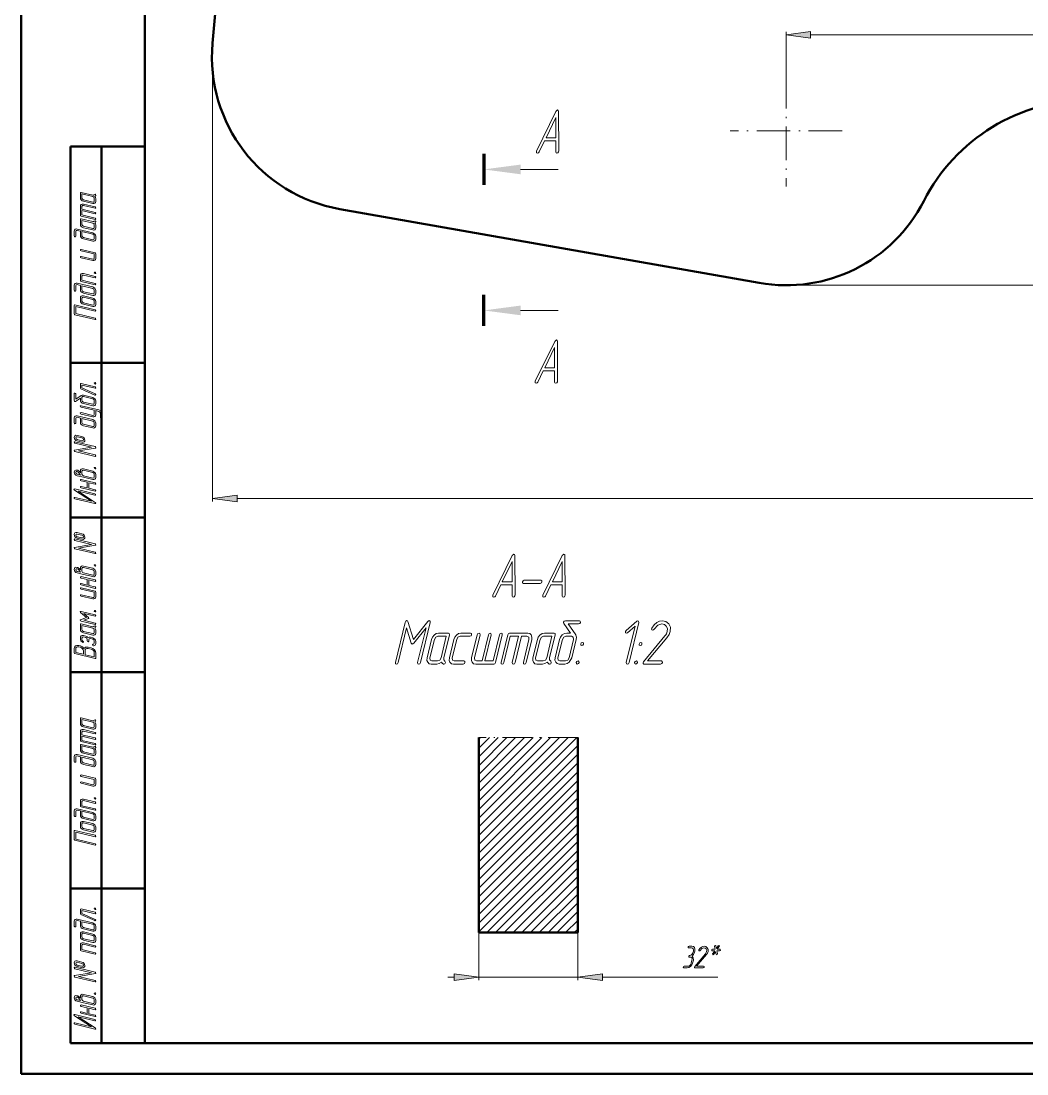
# Model space of a CAD drawing. Extents: x 0 to 420, y 0 to 297.
# Drawn here: x 0 to 162.6, y 0 to 170.3 of the extents above; entities that cross this region are included whole.
import ezdxf

# ---------------------------------------------------------------- set-up
doc = ezdxf.new("R2010")
doc.units = 0
doc.linetypes.add('DASHDOT', pattern=[18.5, 12, -3, 0.5, -3])

msp = doc.modelspace()

# ---------------------------------------------------------------- linework, layer by layer
at = {"color": 7, "lineweight": 50}
for p, q in [((0, 297), (0, 0)), ((20, 292), (20, 5)), ((30.949646, 166.693024), (38.169907, 249.221069)), ((8, 5), (8, 150)), ((8, 150), (20, 150)), ((13, 5), (13, 150)), ((119.340355, 127.934196), (51.513306, 139.893936)), ((8, 115), (20, 115)), ((8, 90), (20, 90)), ((8, 65), (20, 65)), ((74.008591, 22.8564), (74.008591, 54.390656)), ((90.008591, 22.8564), (90.008591, 54.390656)), ((8, 30), (20, 30)), ((74.008591, 22.8564), (90.008591, 22.8564)), ((8, 5), (20, 5)), ((20, 5), (415, 5)), ((0, 0), (420, 0))]:
    msp.add_line(p, q, dxfattribs=at)
at = {"color": 7, "lineweight": 13}
for p, q in [((123.681564, 161.599304), (123.681564, 168.568359)), ((127.647339, 168.068359), (227.585297, 168.068359)), ((30.949646, 166.693024), (30.949646, 92.572365)), ((80.761703, 146.296982), (86.813034, 146.296982)), ((123.681564, 127.55439), (370.407501, 127.55439)), ((80.761703, 123.492722), (86.813034, 123.492722)), ((34.915421, 93.072365), (320.3172, 93.072365)), ((74.008591, 38.54303), (89.856216, 54.390656)), ((74.008591, 39.957245), (88.442001, 54.390656)), ((74.008591, 41.37146), (87.027786, 54.390656)), ((74.008591, 42.785675), (85.613571, 54.390656)), ((74.008591, 44.19989), (84.199364, 54.390656)), ((74.008591, 45.614105), (82.785149, 54.390656)), ((74.008591, 47.028305), (81.370934, 54.390656)), ((74.008591, 48.44252), (79.956718, 54.390656)), ((74.008591, 49.856735), (78.542503, 54.390656)), ((74.008591, 51.27095), (77.128296, 54.390656)), ((74.008591, 52.685165), (75.714081, 54.390656)), ((74.008591, 54.09938), (74.299866, 54.390656)), ((74.008591, 37.128815), (90.008591, 53.128815)), ((74.008591, 35.7146), (90.008591, 51.7146)), ((74.008591, 34.300385), (90.008591, 50.300385)), ((74.008591, 32.886169), (90.008591, 48.886169)), ((74.008591, 31.47197), (90.008591, 47.47197)), ((74.008591, 30.057755), (90.008591, 46.057755)), ((74.008591, 28.643539), (90.008591, 44.643539)), ((74.008591, 27.229324), (90.008591, 43.229324)), ((74.008591, 25.815109), (90.008591, 41.815109)), ((74.008591, 24.400894), (90.008591, 40.400894)), ((74.008591, 22.986679), (90.008591, 38.986679)), ((75.292519, 22.8564), (90.008591, 37.572464)), ((76.706734, 22.8564), (90.008591, 36.158249)), ((78.120949, 22.8564), (90.008591, 34.744034)), ((79.535156, 22.8564), (90.008591, 33.329834)), ((80.949371, 22.8564), (90.008591, 31.915619)), ((82.363586, 22.8564), (90.008591, 30.501404)), ((83.777802, 22.8564), (90.008591, 29.087189)), ((85.192017, 22.8564), (90.008591, 27.672974)), ((86.606224, 22.8564), (90.008591, 26.258759)), ((88.020439, 22.8564), (90.008591, 24.844543)), ((74.008591, 22.8564), (74.008591, 15.160187)), ((89.434654, 22.8564), (90.008591, 23.430328)), ((90.008591, 22.8564), (90.008591, 15.160187)), ((69.008591, 15.660187), (70.042809, 15.660187)), ((74.008591, 15.660187), (90.008591, 15.660187)), ((93.974373, 15.660187), (112.656418, 15.660187))]:
    msp.add_line(p, q, dxfattribs=at)
at = {"color": 7, "linetype": 'DASHDOT', "lineweight": 13, "ltscale": 0.452245}
for p, q in [((123.681564, 161.599304), (123.681564, 143.509491)), ((132.726471, 152.554382), (114.636658, 152.554382))]:
    msp.add_line(p, q, dxfattribs=at)
at = {"color": 7, "lineweight": 100}
for p, q in [((74.813034, 148.796982), (74.813034, 143.796982)), ((74.813034, 120.992722), (74.813034, 125.992722))]:
    msp.add_line(p, q, dxfattribs=at)
at = {"color": 7, "linetype": 'DASHDOT', "lineweight": 13, "ltscale": 0.4}
msp.add_line((90.008591, 54.390656), (74.008591, 54.390656), dxfattribs=at)
at = {"color": 7, "lineweight": 13}
for points in [[(127.647339, 168.590469), (123.681564, 168.068359), (127.647339, 167.546265)], [(84.627426, 150.927826), (84.645844, 150.927826), (86.441895, 150.927826), (86.46032, 150.927826), (86.46032, 149.116425), (86.506371, 148.973145), (86.626106, 148.921982), (86.801109, 148.993622), (86.90242, 149.167603), (86.920845, 149.239227), (86.90242, 155.6866), (86.856369, 155.850342), (86.736633, 155.911743), (86.469528, 155.6866), (83.337952, 149.239227), (83.310318, 149.167603), (83.337952, 148.993622), (83.485321, 148.921982), (83.63269, 148.973145), (83.74321, 149.116425)], [(86.46032, 151.429291), (84.866898, 151.429291), (86.451111, 154.714386)], [(11.840643, 142.221375), (11.738303, 142.133881), (11.579678, 142.129272), (9.706871, 142.580597), (9.614765, 142.575989), (9.584064, 142.497696), (9.584064, 141.71019), (9.619883, 141.521378), (9.732455, 141.355591), (9.896198, 141.217438), (10.080408, 141.143753), (11.579678, 140.779938), (11.779239, 140.766113), (11.937865, 140.825989), (12.050438, 140.941116), (12.08114, 141.106903), (12.08114, 141.558228), (12.040204, 141.751648), (11.91228, 141.935852), (12.009502, 142.004929), (12.08114, 142.092438), (12.086257, 142.133881), (12.050438, 142.221375), (11.958333, 142.272034)], [(11.579678, 141.90361), (11.758771, 141.797699), (11.830409, 141.618088), (11.830409, 141.166779), (11.758771, 141.02861), (11.579678, 141.005585), (10.080408, 141.3694), (9.906432, 141.475327), (9.834795, 141.65033), (9.834795, 142.327301)], [(9.834795, 139.628616), (11.958333, 139.112823), (12.050438, 139.126648), (12.08114, 139.200333), (12.050438, 139.287827), (11.958333, 139.338486), (9.834795, 139.854279), (9.834795, 140.305588), (9.906432, 140.443756), (10.080409, 140.466766), (11.958333, 140.010849), (12.050438, 140.029266), (12.08114, 140.098358), (12.050438, 140.185852), (11.958333, 140.236511), (10.080409, 140.692429), (9.891081, 140.701645), (9.727339, 140.646378), (9.619883, 140.526642), (9.584064, 140.365463), (9.584064, 138.900986), (9.614765, 138.808884), (9.706871, 138.758224), (11.958333, 138.214798), (12.050438, 138.228622), (12.08114, 138.297699), (12.050438, 138.389801), (11.958333, 138.44046), (9.834795, 138.956253)], [(11.840643, 137.947693), (11.738303, 137.860199), (11.579678, 137.855591), (9.706871, 138.306915), (9.614765, 138.302307), (9.584064, 138.224014), (9.584064, 137.436508), (9.619883, 137.247696), (9.732455, 137.081909), (9.896198, 136.943756), (10.080409, 136.870071), (11.579678, 136.506256), (11.77924, 136.492432), (11.937865, 136.552307), (12.050438, 136.667435), (12.08114, 136.833221), (12.08114, 137.284546), (12.040204, 137.477966), (11.91228, 137.66217), (12.009502, 137.731247), (12.08114, 137.818756), (12.086257, 137.860199), (12.050438, 137.947693), (11.958333, 137.998352)], [(11.579678, 137.629929), (11.758772, 137.524017), (11.830409, 137.344406), (11.830409, 136.893097), (11.758772, 136.754929), (11.579678, 136.731903), (10.080409, 137.095718), (9.906432, 137.201645), (9.834795, 137.376648), (9.834795, 138.053619)], [(9.584064, 136.312836), (9.584064, 135.640457), (9.619883, 135.451645), (9.727339, 135.28125), (9.891082, 135.143097), (10.080409, 135.069412), (11.579678, 134.705597), (11.774122, 134.691772), (11.932748, 134.756256), (12.045321, 134.871384), (12.08114, 135.03717), (12.08114, 135.483887), (12.045321, 135.668091), (11.932748, 135.843094), (11.579678, 136.054932), (9.082602, 136.658218), (8.893274, 136.667435), (8.729531, 136.612167), (8.622076, 136.487823), (8.58114, 136.326645), (8.58114, 135.539139), (8.622076, 135.447037), (8.709064, 135.400986), (8.796052, 135.405594), (8.831871, 135.479279), (8.831871, 136.266769), (8.903508, 136.409546), (9.082602, 136.432571)], [(9.834795, 136.25296), (11.579678, 135.829269), (11.758772, 135.723358), (11.830409, 135.543747), (11.830409, 135.097046), (11.758772, 134.954269), (11.579678, 134.931244), (10.080409, 135.295059), (9.906432, 135.400986), (9.834795, 135.580597)], [(11.958333, 132.81282), (9.706871, 133.356247), (9.614765, 133.342438), (9.584064, 133.273346), (9.619883, 133.19046), (9.706871, 133.130585), (11.830409, 132.6194), (11.830409, 131.942429), (11.758772, 131.804276), (11.579679, 131.78125), (9.706871, 132.232559), (9.614765, 132.21875), (9.584064, 132.149673), (9.619883, 132.062164), (9.706871, 132.006912), (11.579679, 131.555588), (11.77924, 131.541779), (11.937865, 131.601639), (12.050438, 131.716766), (12.081141, 131.882568), (12.081141, 132.670059), (12.050438, 132.762177)], [(11.958333, 128.990463), (10.080409, 129.446381), (9.891082, 129.455597), (9.727339, 129.395721), (9.619883, 129.275986), (9.584064, 129.114807), (9.584064, 128.327301), (9.614766, 128.235199), (9.706871, 128.18454), (11.958333, 127.641113), (12.050439, 127.65493), (12.081141, 127.724014), (12.050439, 127.816116), (11.958333, 127.866776), (9.834795, 128.382568), (9.834795, 129.054932), (9.906433, 129.197693), (10.080409, 129.220718), (11.958333, 128.764801), (12.050439, 128.77861), (12.081141, 128.847702), (12.050439, 128.939804)], [(11.830409, 129.584534), (11.871345, 129.492432), (11.958333, 129.441772), (12.045321, 129.450989), (12.081141, 129.524673), (12.040204, 129.621384), (11.958333, 129.667435), (11.866228, 129.658218)], [(9.584064, 127.539803), (9.584064, 126.867432), (9.619883, 126.678619), (9.727339, 126.508224), (9.891082, 126.370064), (10.080409, 126.296379), (11.579679, 125.932564), (11.774123, 125.918747), (11.932749, 125.983223), (12.045321, 126.098351), (12.081141, 126.264145), (12.081141, 126.710854), (12.045321, 126.895065), (11.932749, 127.070061), (11.579679, 127.281906), (9.082603, 127.885193), (8.893274, 127.894409), (8.729532, 127.839142), (8.622076, 127.714798), (8.581141, 127.553619), (8.581141, 126.766113), (8.622076, 126.674011), (8.709064, 126.62796), (8.796053, 126.632561), (8.831871, 126.706245), (8.831871, 127.493752), (8.903509, 127.636513), (9.082603, 127.659538)], [(9.834795, 127.479935), (11.579679, 127.056252), (11.758772, 126.950325), (11.830409, 126.770721), (11.830409, 126.324013), (11.758772, 126.181252), (11.579679, 126.158218), (10.080409, 126.522034), (9.906433, 126.62796), (9.834795, 126.807564)], [(11.958333, 123.593094), (8.709064, 124.380592), (8.616959, 124.371376), (8.581141, 124.297699), (8.581141, 122.943748), (8.616959, 122.851646), (8.709064, 122.805588), (11.958334, 122.018089), (12.050439, 122.031906), (12.081141, 122.100983), (12.050439, 122.193092), (11.958333, 122.243752), (8.831871, 122.999008), (8.831871, 124.122696), (11.958333, 123.367432), (12.050439, 123.385857), (12.081141, 123.454933), (12.050439, 123.542435)], [(11.579679, 125.481247), (10.080409, 125.845062), (9.891082, 125.854279), (9.727339, 125.794403), (9.619883, 125.674667), (9.584064, 125.513489), (9.584064, 125.062172), (9.619883, 124.873352), (9.732456, 124.707565), (9.896198, 124.569405), (10.080409, 124.49572), (11.579679, 124.131905), (11.77924, 124.118088), (11.937865, 124.177956), (12.050439, 124.293091), (12.081141, 124.458878), (12.081141, 124.910194), (12.050439, 125.089798), (11.937865, 125.264801), (11.77924, 125.398354)], [(11.579679, 125.255592), (11.758772, 125.149666), (11.830409, 124.970062), (11.830409, 124.518745), (11.758772, 124.380592), (11.579679, 124.357567), (10.080409, 124.721382), (9.906433, 124.827301), (9.834795, 125.002304), (9.834795, 125.453613), (9.906433, 125.596382), (10.080409, 125.619408)], [(84.430794, 113.726898), (84.449211, 113.726898), (86.245262, 113.726898), (86.263687, 113.726898), (86.263687, 111.915497), (86.309738, 111.772224), (86.429474, 111.721054), (86.604477, 111.792694), (86.705795, 111.966667), (86.724213, 112.038307), (86.705795, 118.485672), (86.659737, 118.649414), (86.540001, 118.710823), (86.272896, 118.485672), (83.141319, 112.038307), (83.113686, 111.966667), (83.141319, 111.792694), (83.288689, 111.721054), (83.436058, 111.772224), (83.546577, 111.915497)], [(86.263687, 114.228363), (84.670265, 114.228363), (86.254478, 117.513451)], [(11.958333, 111.139145), (9.706871, 111.682571), (9.614765, 111.677963), (9.584064, 111.59967), (9.584064, 110.927307), (9.681286, 110.793755), (11.927631, 109.799019), (11.958333, 109.78981), (12.045321, 109.803619), (12.08114, 109.877304), (11.983917, 110.006256), (9.834795, 110.954941), (9.834795, 111.429276), (11.958333, 110.91349), (12.050438, 110.927307), (12.08114, 110.996384), (12.050438, 111.088486)], [(11.830409, 111.733231), (11.871345, 111.641121), (11.958333, 111.590462), (12.045321, 111.59967), (12.08114, 111.673355), (12.040204, 111.770065), (11.958333, 111.816116), (11.866227, 111.806908)], [(9.727339, 109.743752), (8.831871, 109.131256), (8.831871, 109.978622), (8.790936, 110.075333), (8.709064, 110.125992), (8.622076, 110.112175), (8.58114, 110.03849), (8.58114, 108.914803), (8.611841, 108.818092), (8.688596, 108.762833), (8.744883, 108.762833), (8.796052, 108.785858), (9.584064, 109.320068), (9.584064, 109.016121), (9.619883, 108.827301), (9.727339, 108.656906), (9.891081, 108.518753), (10.080409, 108.445068), (11.579678, 108.081253), (11.774122, 108.067436), (11.932748, 108.131912), (12.045321, 108.24704), (12.08114, 108.412834), (12.08114, 108.859543), (12.045321, 109.043755), (11.932748, 109.21875), (11.579678, 109.430595), (10.080409, 109.794411), (9.896198, 109.803619), (9.737573, 109.74836), (9.732455, 109.743752)], [(11.579678, 109.204941), (11.758771, 109.099014), (11.830409, 108.919411), (11.830409, 108.472702), (11.758771, 108.329941), (11.579678, 108.306915), (10.080409, 108.670731), (9.906432, 108.776649), (9.834795, 108.956253), (9.834795, 109.402962), (9.906432, 109.545731), (10.080409, 109.568756)], [(12.08114, 107.284546), (12.577485, 107.164803), (12.756578, 107.058884), (12.828216, 106.883881), (12.828216, 106.206909), (12.864035, 106.110199), (12.951023, 106.05954), (13.043128, 106.073357), (13.078947, 106.147041), (13.078947, 106.824013), (13.038012, 107.003624), (12.930555, 107.178619), (12.577485, 107.390465), (9.706871, 108.081253), (9.614765, 108.067436), (9.578947, 107.99836), (9.614765, 107.915466), (9.706871, 107.855591), (11.830409, 107.344406), (11.830409, 106.672043), (11.758772, 106.533882), (11.579678, 106.506256), (9.706871, 106.957565), (9.614765, 106.943756), (9.578947, 106.874672), (9.614765, 106.78717), (9.706871, 106.731911), (11.579678, 106.280594), (11.774122, 106.266777), (11.932748, 106.331253), (12.045321, 106.446381), (12.08114, 106.612175)], [(9.584064, 106.087173), (9.584064, 105.414803), (9.619883, 105.22599), (9.727339, 105.055595), (9.891082, 104.917435), (10.080409, 104.84375), (11.579678, 104.479935), (11.774122, 104.466118), (11.932748, 104.530594), (12.045321, 104.645721), (12.08114, 104.811516), (12.08114, 105.258224), (12.045321, 105.442436), (11.932748, 105.617439), (11.579678, 105.829277), (9.082602, 106.432571), (8.893274, 106.44178), (8.729531, 106.386513), (8.622076, 106.262177), (8.58114, 106.10099), (8.581141, 105.313492), (8.622076, 105.221382), (8.709064, 105.175331), (8.796052, 105.179939), (8.831871, 105.253616), (8.831871, 106.041122), (8.903508, 106.183884), (9.082602, 106.206909)], [(9.834795, 106.027306), (11.579678, 105.603622), (11.758772, 105.497696), (11.830409, 105.318092), (11.830409, 104.871384), (11.758772, 104.728622), (11.579678, 104.705597), (10.080409, 105.069412), (9.906432, 105.175331), (9.834795, 105.354935)], [(11.958333, 101.463486), (8.709064, 102.250992), (8.616959, 102.232567), (8.581141, 102.16349), (8.616959, 102.075989), (8.709064, 102.02533), (11.39035, 101.375992), (8.657894, 100.897041), (8.596491, 100.864807), (8.581141, 100.814148), (8.616959, 100.726646), (8.709064, 100.675987), (11.958333, 99.888489), (12.050439, 99.902306), (12.081141, 99.971382), (12.050439, 100.063492), (11.958333, 100.114151), (9.277046, 100.763489), (12.009502, 101.237831), (12.065789, 101.270065), (12.081141, 101.320724), (12.050438, 101.408226)], [(9.834795, 103.098358), (9.082602, 103.277962), (8.872807, 103.291779), (8.709064, 103.231911), (8.616959, 103.112175), (8.586257, 102.950989), (8.709064, 102.614807), (8.872807, 102.46283), (9.082602, 102.379936), (9.834795, 102.200333), (10.04459, 102.181908), (10.208333, 102.250992), (10.300438, 102.370728), (10.331141, 102.531906), (10.208333, 102.868095), (10.04459, 103.010857)], [(9.834795, 102.872696), (10.024122, 102.757568), (10.080409, 102.591782), (10.019006, 102.449013), (9.834795, 102.425987), (9.082602, 102.605591), (8.898392, 102.716118), (8.831871, 102.891121), (8.898392, 103.033882), (9.082602, 103.052307)], [(9.584064, 97.231255), (9.491959, 97.360199), (9.394737, 97.484543), (9.230994, 97.604279), (9.16959, 97.631912), (9.082603, 97.659546), (8.872807, 97.673355), (8.709064, 97.608887), (8.616959, 97.489151), (8.586257, 97.327965), (8.709064, 96.991776), (8.872807, 96.844414), (9.082603, 96.761513), (10.080409, 96.522041), (11.579679, 96.158226), (11.774123, 96.144409), (11.932749, 96.208885), (12.045321, 96.324013), (12.081141, 96.489807), (12.081141, 96.936516), (12.045321, 97.120728), (11.932749, 97.295723), (11.579679, 97.507568), (10.080409, 97.871384), (9.891082, 97.880592), (9.727339, 97.820724), (9.619883, 97.700989), (9.584064, 97.539803)], [(9.584064, 96.867439), (9.082603, 96.987175), (8.898392, 97.097702), (8.831871, 97.268097), (8.898392, 97.415466), (9.082603, 97.433884), (9.16959, 97.392433), (9.236111, 97.341782), (9.266813, 97.304939), (9.451023, 97.070068)], [(11.579679, 97.281914), (11.758772, 97.175987), (11.830409, 96.996384), (11.830409, 96.549675), (11.758772, 96.406914), (11.579679, 96.383881), (10.080409, 96.747696), (9.906433, 96.853622), (9.834795, 97.033226), (9.834795, 97.479935), (9.906433, 97.622696), (10.080409, 97.645729)], [(11.830409, 98.009544), (11.871345, 97.917435), (11.958333, 97.866776), (12.045321, 97.875992), (12.081141, 97.949677), (12.040205, 98.046387), (11.958333, 98.092438), (11.866228, 98.083229)], [(10.704679, 95.693092), (10.704679, 94.795067), (9.706871, 95.034546), (9.614766, 95.020729), (9.584064, 94.951645), (9.619883, 94.864151), (9.706871, 94.808884), (11.958333, 94.265465), (12.050439, 94.279282), (12.081141, 94.348358), (12.050439, 94.44046), (11.958333, 94.491119), (10.955409, 94.735199), (10.955409, 95.633224), (11.958333, 95.389145), (12.050439, 95.402962), (12.081141, 95.472046), (12.050439, 95.564148), (11.958333, 95.614807), (9.706871, 96.158226), (9.614766, 96.144409), (9.584064, 96.075333), (9.619883, 95.992439), (9.706871, 95.932571)], [(11.932749, 93.827965), (8.683479, 94.610855), (8.581141, 94.601646), (8.540205, 94.541779), (8.63231, 94.412834), (11.364766, 92.616776), (8.683479, 93.261513), (8.591374, 93.247704), (8.560673, 93.174019), (8.591374, 93.091118), (8.683479, 93.035858), (11.932749, 92.25296), (12.035088, 92.25296), (12.076023, 92.317436), (11.983918, 92.450989), (9.251462, 94.24704), (11.932749, 93.602303), (12.024854, 93.616119), (12.055555, 93.685204), (12.024854, 93.772697)], [(34.915421, 93.594467), (30.949646, 93.072365), (34.915421, 92.550262)], [(9.834795, 87.375656), (9.082602, 87.555267), (8.872807, 87.569077), (8.709064, 87.509209), (8.616959, 87.389473), (8.586256, 87.228287), (8.709064, 86.892105), (8.872807, 86.740128), (9.082602, 86.657242), (9.834795, 86.477631), (10.04459, 86.459213), (10.208333, 86.52829), (10.300438, 86.648026), (10.33114, 86.809212), (10.208333, 87.145393), (10.04459, 87.288162)], [(9.834795, 87.150002), (10.024122, 87.034866), (10.080408, 86.86908), (10.019005, 86.726318), (9.834795, 86.703293), (9.082602, 86.882896), (8.898391, 86.993423), (8.831871, 87.168419), (8.898391, 87.311188), (9.082602, 87.329605)], [(11.958333, 85.740791), (8.709064, 86.52829), (8.616959, 86.509872), (8.58114, 86.440788), (8.616959, 86.353287), (8.709064, 86.302628), (11.39035, 85.65329), (8.657894, 85.174347), (8.596491, 85.142105), (8.58114, 85.091446), (8.616959, 85.003952), (8.709064, 84.953293), (11.958333, 84.165787), (12.050438, 84.179604), (12.08114, 84.248688), (12.050438, 84.34079), (11.958333, 84.391449), (9.277046, 85.040787), (12.009502, 85.515137), (12.065789, 85.547371), (12.08114, 85.598022), (12.050438, 85.685524)], [(77.563858, 79.102921), (77.582275, 79.102921), (79.378326, 79.102921), (79.396751, 79.102921), (79.396751, 77.291519), (79.442802, 77.148247), (79.562538, 77.097076), (79.737541, 77.168716), (79.838852, 77.34269), (79.857277, 77.41433), (79.838852, 83.861694), (79.792801, 84.025436), (79.673065, 84.086845), (79.40596, 83.861694), (76.274384, 77.41433), (76.24675, 77.34269), (76.274384, 77.168716), (76.421753, 77.097076), (76.569122, 77.148247), (76.679642, 77.291519)], [(85.659912, 79.102921), (85.678329, 79.102921), (87.47438, 79.102921), (87.492805, 79.102921), (87.492805, 77.291519), (87.538857, 77.148247), (87.658592, 77.097076), (87.833588, 77.168716), (87.934906, 77.34269), (87.953331, 77.41433), (87.934906, 83.861694), (87.888855, 84.025436), (87.769119, 84.086845), (87.502014, 83.861694), (84.370438, 77.41433), (84.342804, 77.34269), (84.370438, 77.168716), (84.517799, 77.097076), (84.665169, 77.148247), (84.775696, 77.291519)], [(9.584064, 81.508553), (9.491959, 81.637497), (9.394736, 81.761841), (9.230993, 81.881577), (9.16959, 81.90921), (9.082602, 81.936844), (8.872807, 81.950661), (8.709064, 81.886185), (8.616959, 81.766449), (8.586257, 81.605263), (8.709064, 81.269081), (8.872807, 81.121712), (9.082602, 81.038818), (10.080409, 80.799339), (11.579678, 80.435524), (11.774122, 80.421707), (11.932748, 80.486183), (12.045321, 80.601318), (12.08114, 80.767105), (12.08114, 81.213814), (12.045321, 81.398026), (11.932748, 81.573029), (11.579678, 81.784866), (10.080409, 82.148682), (9.891081, 82.157898), (9.727339, 82.098022), (9.619883, 81.978287), (9.584064, 81.817108)], [(11.579678, 81.559212), (11.758772, 81.453293), (11.830409, 81.273682), (11.830409, 80.826973), (11.758772, 80.684212), (11.579678, 80.661186), (10.080409, 81.025002), (9.906432, 81.13092), (9.834795, 81.310524), (9.834795, 81.757233), (9.906432, 81.900002), (10.080409, 81.923027)], [(11.830409, 82.286842), (11.871345, 82.19474), (11.958333, 82.144081), (12.045321, 82.15329), (12.08114, 82.226974), (12.040204, 82.323685), (11.958333, 82.369736), (11.866227, 82.360527)], [(79.396751, 79.604385), (77.803329, 79.604385), (79.387543, 82.889473)], [(87.492805, 79.604385), (85.899384, 79.604385), (87.483589, 82.889473)], [(9.584064, 81.144737), (9.082602, 81.264473), (8.898392, 81.375), (8.831871, 81.545395), (8.898392, 81.692764), (9.082602, 81.711182), (9.16959, 81.669739), (9.236111, 81.61908), (9.266812, 81.582237), (9.451023, 81.347366)], [(10.704678, 79.970398), (10.704678, 79.072372), (9.706871, 79.311844), (9.614765, 79.298027), (9.584064, 79.228943), (9.619883, 79.141449), (9.706871, 79.086182), (11.958333, 78.542763), (12.050438, 78.55658), (12.08114, 78.625656), (12.050438, 78.717766), (11.958333, 78.768417), (10.955409, 79.012497), (10.955409, 79.910522), (11.958333, 79.666443), (12.050438, 79.68026), (12.08114, 79.749344), (12.050438, 79.841446), (11.958333, 79.892105), (9.706871, 80.435524), (9.614765, 80.421707), (9.584064, 80.352631), (9.619883, 80.269737), (9.706871, 80.209869)], [(11.958333, 78.091446), (9.706871, 78.634865), (9.614765, 78.621048), (9.584064, 78.551971), (9.619883, 78.469078), (9.706871, 78.40921), (11.830409, 77.898026), (11.830409, 77.221054), (11.758772, 77.082893), (11.579679, 77.059868), (9.706871, 77.511185), (9.614765, 77.497368), (9.584064, 77.428291), (9.619883, 77.34079), (9.706871, 77.285522), (11.579679, 76.834213), (11.77924, 76.820396), (11.937865, 76.880264), (12.050438, 76.995392), (12.081141, 77.161186), (12.08114, 77.948685), (12.050438, 78.040787)], [(83.937538, 79.348541), (84.12175, 79.430412), (84.213852, 79.594154), (84.204643, 79.768127), (84.057274, 79.849998), (81.358589, 79.849998), (81.174385, 79.757896), (81.063858, 79.594154), (81.091484, 79.420174), (81.238853, 79.348541)], [(11.830409, 74.863159), (11.871345, 74.771049), (11.958333, 74.720398), (12.045321, 74.729607), (12.081141, 74.803291), (12.040204, 74.900002), (11.958333, 74.946053), (11.866228, 74.936844)], [(11.958333, 74.273682), (9.706871, 74.817108), (9.614766, 74.803291), (9.578947, 74.738815), (9.635234, 74.628288), (10.602339, 73.813156), (9.635234, 73.467766), (9.594298, 73.430923), (9.578947, 73.389473), (9.619883, 73.297371), (9.706871, 73.242104), (11.958333, 72.698685), (12.050439, 72.712502), (12.081141, 72.781578), (12.050439, 72.873688), (11.958333, 72.924339), (10.121345, 73.371056), (10.90424, 73.647369), (10.975877, 73.725655), (10.90424, 73.836182), (10.121345, 74.494736), (11.958333, 74.048027), (12.050439, 74.061844), (12.081141, 74.13092), (12.050439, 74.223022)], [(64.558594, 66.535675), (66.133591, 73.03421), (66.124382, 73.24913), (65.99543, 73.330994), (65.74675, 73.167252), (63.434906, 70.271057), (62.532276, 73.167252), (62.458591, 73.290062), (62.357273, 73.330994), (62.191486, 73.24913), (62.090168, 73.03421), (60.515171, 66.535675), (60.542801, 66.351463), (60.680958, 66.290062), (60.86517, 66.351463), (60.966484, 66.535675), (62.320435, 72.14386), (63.094116, 69.657021), (63.250694, 69.50351), (63.480957, 69.657021), (65.470436, 72.154099), (64.107277, 66.535675), (64.144119, 66.351463), (64.282272, 66.290062), (64.457275, 66.351463)], [(89.666489, 70.997665), (88.441483, 72.788597), (90.136223, 72.788597), (90.329643, 72.870468), (90.430954, 73.03421), (90.403328, 73.208191), (90.255959, 73.290062), (88.008591, 73.290062), (87.81517, 73.228661), (87.704643, 73.07515), (87.704643, 72.962578), (87.750694, 72.860237), (88.819115, 71.28421), (88.21122, 71.28421), (87.833588, 71.212578), (87.492798, 70.997665), (87.216484, 70.670181), (87.069115, 70.291527), (86.341484, 67.292984), (86.313858, 66.904099), (86.442802, 66.586845), (86.673065, 66.361702), (87.004639, 66.290062), (87.898064, 66.290062), (88.266487, 66.361702), (88.616486, 66.586845), (89.040169, 67.292984), (89.767799, 70.291527), (89.786224, 70.659943), (89.675697, 70.977196), (89.666489, 70.987427)], [(98.296753, 66.535675), (99.87175, 73.03421), (99.844116, 73.218422), (99.696747, 73.279831), (99.53096, 73.208191), (97.827011, 71.714035), (97.707275, 71.540062), (97.744118, 71.366089), (97.882278, 71.28421), (98.057274, 71.366089), (99.273064, 72.440643), (97.845428, 66.535675), (97.882278, 66.351463), (98.020432, 66.290062), (98.195435, 66.351463)], [(103.399384, 66.290062), (103.592804, 66.371933), (103.684906, 66.535675), (103.666489, 66.719887), (103.519119, 66.791527), (101.253326, 66.791527), (104.403328, 70.557602), (104.753326, 71.079536), (104.946747, 71.570763), (104.97438, 72.23597), (104.707275, 72.798836), (104.24675, 73.167252), (103.675697, 73.290062), (103.215172, 73.218422), (102.791489, 73.013748), (102.34938, 72.635094), (101.980957, 72.102928), (101.944122, 72.010818), (101.971756, 71.836845), (102.119118, 71.765205), (102.257278, 71.816376), (102.358597, 71.928947), (102.929642, 72.583923), (103.574387, 72.778366), (103.998062, 72.686264), (104.320435, 72.430412), (104.495438, 72.031288), (104.477013, 71.570763), (104.338852, 71.202339), (104.228333, 71.028366), (104.090172, 70.833923), (100.617805, 66.678947), (100.553329, 66.556145), (100.571747, 66.371933), (100.709908, 66.290062)], [(11.840643, 72.43158), (11.738304, 72.344078), (11.579679, 72.339478), (9.706871, 72.790787), (9.614766, 72.786186), (9.584064, 72.707893), (9.584064, 71.920395), (9.619883, 71.731583), (9.732456, 71.565788), (9.896198, 71.427628), (10.080409, 71.353951), (11.579679, 70.990128), (11.77924, 70.976318), (11.937865, 71.036186), (12.050439, 71.151314), (12.081141, 71.317108), (12.081141, 71.768417), (12.040205, 71.961845), (11.912281, 72.146049), (12.009502, 72.215134), (12.081141, 72.302628), (12.086257, 72.344078), (12.050439, 72.43158), (11.958333, 72.482239)], [(11.579679, 72.113815), (11.758772, 72.007896), (11.830409, 71.828293), (11.830409, 71.376976), (11.758772, 71.238815), (11.579679, 71.21579), (10.080409, 71.579605), (9.906433, 71.685524), (9.834795, 71.860527), (9.834795, 72.537498)], [(10.832603, 70.566444), (10.668859, 70.723022), (10.459064, 70.810524), (10.080409, 70.902634), (9.896198, 70.911842), (9.732456, 70.842766), (9.619883, 70.713814), (9.584064, 70.548027), (9.584064, 70.326973), (9.676169, 70.041451), (9.926901, 69.815788), (9.967836, 69.801971), (10.054825, 69.811188), (10.090643, 69.884865), (10.070175, 69.949341), (10.003654, 70.009209), (9.880848, 70.119736), (9.834795, 70.267105), (9.834795, 70.488159), (9.906433, 70.644737), (10.080409, 70.68158), (10.459064, 70.58947), (10.633041, 70.469734), (10.704679, 70.276314), (10.704679, 70.05526), (10.750731, 69.958549), (10.832603, 69.907898), (10.919591, 69.917107), (10.955409, 69.995392), (10.955409, 70.216446), (11.032164, 70.373024), (11.206141, 70.409866), (11.579679, 70.317764), (11.758772, 70.198029), (11.830409, 70.004608), (11.830409, 69.668419), (11.784357, 69.548683), (11.656433, 69.493423), (11.569445, 69.415131), (11.605263, 69.323029), (11.692251, 69.267761), (11.738304, 69.263161), (11.989036, 69.36908), (12.081141, 69.608551), (12.081141, 69.94474), (12.040205, 70.138161), (11.932749, 70.317764), (11.774123, 70.455917), (11.579679, 70.538818), (11.206141, 70.63092), (11.001462, 70.640129)], [(68.528328, 66.771057), (68.353325, 66.975731), (68.344116, 67.292984), (69.24675, 71.038597), (69.237534, 71.222809), (69.080963, 71.28421), (67.505959, 71.28421), (67.128326, 71.212578), (66.796745, 70.987427), (66.520432, 70.659943), (66.373062, 70.291527), (65.645432, 67.292984), (65.617798, 66.89386), (65.737541, 66.576614), (65.967804, 66.351463), (66.299377, 66.290062), (67.202011, 66.290062), (67.588852, 66.371933), (67.957275, 66.627785), (68.095428, 66.433334), (68.270432, 66.290062), (68.353325, 66.279831), (68.528328, 66.351463), (68.629646, 66.535675)], [(67.892799, 67.292984), (67.680962, 66.934799), (67.321747, 66.791527), (66.419113, 66.791527), (66.142799, 66.934799), (66.096748, 67.292984), (66.824379, 70.291527), (67.036224, 70.639481), (67.386223, 70.782753), (68.740173, 70.782753)], [(71.475693, 66.290062), (71.669113, 66.371933), (71.761223, 66.535675), (71.742798, 66.719887), (71.595428, 66.791527), (70.020432, 66.791527), (69.744118, 66.934799), (69.698067, 67.292984), (70.425697, 70.291527), (70.637535, 70.639481), (70.987534, 70.782753), (72.562538, 70.782753), (72.755959, 70.864624), (72.848068, 71.038597), (72.829643, 71.212578), (72.682274, 71.28421), (71.107277, 71.28421), (70.729645, 71.212578), (70.398064, 70.987427), (70.12175, 70.659943), (69.97438, 70.291527), (69.24675, 67.292984), (69.219116, 66.89386), (69.338852, 66.576614), (69.569115, 66.351463), (69.900696, 66.290062)], [(74.975693, 66.791527), (75.998062, 71.038597), (75.970428, 71.222809), (75.841484, 71.28421), (75.666489, 71.212578), (75.546745, 71.038597), (74.524384, 66.791527), (73.62175, 66.791527), (73.345428, 66.934799), (73.299377, 67.292984), (74.202011, 71.038597), (74.174377, 71.222809), (74.036224, 71.28421), (73.861221, 71.212578), (73.750694, 71.038597), (72.848061, 67.292984), (72.820435, 66.89386), (72.94017, 66.576614), (73.170433, 66.351463), (73.502014, 66.290062), (76.430954, 66.290062), (76.605957, 66.351463), (76.707275, 66.535675), (77.794113, 71.038597), (77.766487, 71.222809), (77.637535, 71.28421), (77.46254, 71.212578), (77.342804, 71.038597), (76.320435, 66.791527)], [(80.437538, 70.782753), (79.40596, 66.535675), (79.433594, 66.351463), (79.580963, 66.290062), (79.755959, 66.351463), (79.857269, 66.535675), (80.888855, 70.782753), (81.791489, 70.782753), (82.067802, 70.639481), (82.113853, 70.291527), (81.202011, 66.535675), (81.238853, 66.351463), (81.377014, 66.290062), (81.55201, 66.351463), (81.653328, 66.535675), (82.56517, 70.291527), (82.583588, 70.670181), (82.473068, 70.997665), (82.233589, 71.212578), (81.911224, 71.28421), (78.982269, 71.28421), (78.798065, 71.222809), (78.696747, 71.038597), (77.609909, 66.535675), (77.637535, 66.351463), (77.775696, 66.290062), (77.959908, 66.351463), (78.061218, 66.535675), (79.092804, 70.782753)], [(85.623062, 66.771057), (85.448059, 66.975731), (85.43885, 67.292984), (86.341484, 71.038597), (86.332275, 71.222809), (86.175697, 71.28421), (84.600693, 71.28421), (84.223068, 71.212578), (83.891487, 70.987427), (83.615173, 70.659943), (83.467804, 70.291527), (82.740173, 67.292984), (82.71254, 66.89386), (82.832275, 66.576614), (83.062538, 66.351463), (83.394119, 66.290062), (84.296745, 66.290062), (84.683594, 66.371933), (85.05201, 66.627785), (85.19017, 66.433334), (85.365173, 66.290062), (85.448059, 66.279831), (85.623062, 66.351463), (85.72438, 66.535675)], [(84.987534, 67.292984), (84.775696, 66.934799), (84.416489, 66.791527), (83.513855, 66.791527), (83.237534, 66.934799), (83.191483, 67.292984), (83.919113, 70.291527), (84.130959, 70.639481), (84.480957, 70.782753), (85.834908, 70.782753)], [(88.588852, 67.292984), (88.377014, 66.934799), (88.017799, 66.791527), (87.124382, 66.791527), (86.838852, 66.934799), (86.792801, 67.292984), (87.520432, 70.291527), (87.732277, 70.639481), (88.091484, 70.782753), (88.984909, 70.782753), (89.270432, 70.639481), (89.316483, 70.291527)], [(12.081141, 67.273682), (12.081141, 68.061188), (12.024854, 68.319077), (11.855994, 68.581581), (11.615498, 68.798027), (11.334064, 68.917763), (10.832603, 69.037498), (10.438597, 69.032898), (10.167397, 68.834869), (9.906433, 69.083549), (9.584064, 69.226318), (9.333334, 69.286186), (9.041667, 69.304604), (8.801169, 69.217102), (8.637427, 69.032898), (8.581141, 68.793419), (8.581141, 68.116447), (8.616959, 68.024345), (8.709064, 67.978287), (11.958334, 67.190788), (12.050439, 67.195396)], [(10.085526, 67.872368), (8.831871, 68.171707), (8.831871, 68.733551), (8.872808, 68.894737), (8.980263, 69.014473), (9.144006, 69.069733), (9.333334, 69.060524), (9.584064, 69.000656), (9.778509, 68.917763), (9.937135, 68.78421), (10.049707, 68.609207), (10.085526, 68.434212)], [(11.830409, 67.448685), (10.336258, 67.807892), (10.336257, 68.480263), (10.372076, 68.641449), (10.479532, 68.765793), (10.643275, 68.825661), (10.832603, 68.811844), (11.334064, 68.692108), (11.533626, 68.609207), (11.687135, 68.475655), (11.799707, 68.300659), (11.830409, 68.121056)], [(90.771751, 69.790062), (90.578323, 69.708191), (90.486221, 69.53421), (90.495438, 69.360237), (90.652008, 69.288597), (90.845428, 69.370468), (90.937538, 69.53421), (90.909904, 69.708191)], [(100.21254, 69.790062), (100.019119, 69.708191), (99.927017, 69.53421), (99.936218, 69.360237), (100.092804, 69.288597), (100.286224, 69.370468), (100.378326, 69.53421), (100.350693, 69.708191)], [(90.044113, 66.791527), (89.859909, 66.709656), (89.758591, 66.535675), (89.777008, 66.361702), (89.924377, 66.290062), (90.117798, 66.371933), (90.209908, 66.535675), (90.191483, 66.719887)], [(99.484909, 66.791527), (99.300697, 66.709656), (99.199387, 66.535675), (99.217804, 66.361702), (99.365173, 66.290062), (99.558594, 66.371933), (99.650696, 66.535675), (99.632278, 66.719887)], [(11.840643, 57.221382), (11.738303, 57.133881), (11.579678, 57.129272), (9.706871, 57.580589), (9.614765, 57.575985), (9.584064, 57.497696), (9.584064, 56.710197), (9.619883, 56.521378), (9.732455, 56.355591), (9.896198, 56.21743), (10.080408, 56.143749), (11.579678, 55.77993), (11.779239, 55.766117), (11.937865, 55.825985), (12.050438, 55.941116), (12.08114, 56.106907), (12.08114, 56.55822), (12.040204, 56.75164), (11.91228, 56.935852), (12.009502, 57.004932), (12.08114, 57.09243), (12.086257, 57.133881), (12.050438, 57.221382), (11.958333, 57.272038)], [(11.579678, 56.903618), (11.758771, 56.797695), (11.830409, 56.618088), (11.830409, 56.166775), (11.758771, 56.028618), (11.579678, 56.005592), (10.080408, 56.369408), (9.906432, 56.475327), (9.834795, 56.65033), (9.834795, 57.327301)], [(9.834795, 54.628616), (11.958333, 54.112827), (12.050438, 54.126644), (12.08114, 54.200325), (12.050438, 54.287827), (11.958333, 54.338486), (9.834795, 54.854275), (9.834795, 55.305588), (9.906432, 55.443748), (10.080409, 55.466774), (11.958333, 55.010853), (12.050438, 55.029274), (12.08114, 55.098354), (12.050438, 55.185852), (11.958333, 55.236511), (10.080409, 55.692432), (9.891081, 55.701645), (9.727339, 55.646378), (9.619883, 55.526642), (9.584064, 55.365459), (9.584064, 53.900986), (9.614765, 53.80888), (9.706871, 53.758224), (11.958333, 53.214802), (12.050438, 53.228615), (12.08114, 53.297695), (12.050438, 53.389801), (11.958333, 53.44046), (9.834795, 53.956249)], [(11.840643, 52.947697), (11.738303, 52.860199), (11.579678, 52.855591), (9.706871, 53.306908), (9.614765, 53.302299), (9.584064, 53.224014), (9.584064, 52.436512), (9.619883, 52.247696), (9.732455, 52.081909), (9.896198, 51.943748), (10.080409, 51.870064), (11.579678, 51.506248), (11.77924, 51.492432), (11.937865, 51.552299), (12.050438, 51.667435), (12.08114, 51.833221), (12.08114, 52.284538), (12.040204, 52.477959), (11.91228, 52.66217), (12.009502, 52.731247), (12.08114, 52.818748), (12.086257, 52.860199), (12.050438, 52.947697), (11.958333, 52.998352)], [(11.579678, 52.629932), (11.758772, 52.524014), (11.830409, 52.344406), (11.830409, 51.893089), (11.758772, 51.754932), (11.579678, 51.731907), (10.080409, 52.095722), (9.906432, 52.201645), (9.834795, 52.376644), (9.834795, 53.053619)], [(9.584064, 51.312828), (9.584064, 50.640457), (9.619883, 50.451645), (9.727339, 50.28125), (9.891082, 50.143089), (10.080409, 50.069405), (11.579678, 49.705589), (11.774122, 49.691776), (11.932748, 49.756248), (12.045321, 49.87138), (12.08114, 50.03717), (12.08114, 50.483879), (12.045321, 50.668091), (11.932748, 50.84309), (11.579678, 51.054932), (9.082602, 51.658222), (8.893274, 51.667435), (8.729531, 51.612167), (8.622076, 51.487827), (8.58114, 51.326645), (8.58114, 50.539143), (8.622076, 50.447037), (8.709064, 50.400986), (8.796052, 50.40559), (8.831871, 50.479275), (8.831871, 51.266777), (8.903508, 51.409538), (9.082602, 51.432564)], [(9.834795, 51.25296), (11.579678, 50.829277), (11.758772, 50.723354), (11.830409, 50.543747), (11.830409, 50.097038), (11.758772, 49.954277), (11.579678, 49.931248), (10.080409, 50.295067), (9.906432, 50.400986), (9.834795, 50.580589)], [(11.958333, 47.812828), (9.706871, 48.356247), (9.614765, 48.34243), (9.584064, 48.273354), (9.619883, 48.19046), (9.706871, 48.130592), (11.830409, 47.619408), (11.830409, 46.942432), (11.758772, 46.804276), (11.579679, 46.78125), (9.706871, 47.232563), (9.614765, 47.21875), (9.584064, 47.14967), (9.619883, 47.062168), (9.706871, 47.006905), (11.579679, 46.555592), (11.77924, 46.541775), (11.937865, 46.601643), (12.050438, 46.716774), (12.081141, 46.882565), (12.081141, 47.670063), (12.050438, 47.762169)], [(11.958333, 43.990459), (10.080409, 44.446381), (9.891082, 44.455589), (9.727339, 44.395721), (9.619883, 44.275986), (9.584064, 44.114799), (9.584064, 43.327301), (9.614766, 43.235195), (9.706871, 43.184536), (11.958333, 42.641117), (12.050439, 42.65493), (12.081141, 42.72401), (12.050439, 42.816116), (11.958333, 42.866776), (9.834795, 43.382565), (9.834795, 44.054932), (9.906433, 44.197697), (10.080409, 44.220722), (11.958333, 43.764801), (12.050439, 43.778618), (12.081141, 43.847694), (12.050439, 43.9398)], [(11.830409, 44.584538), (11.871345, 44.492432), (11.958333, 44.441772), (12.045321, 44.450985), (12.081141, 44.52467), (12.040204, 44.62138), (11.958333, 44.667431), (11.866228, 44.658222)], [(9.584064, 42.539803), (9.584064, 41.867432), (9.619883, 41.678616), (9.727339, 41.508221), (9.891082, 41.370064), (10.080409, 41.296379), (11.579679, 40.932564), (11.774123, 40.918747), (11.932749, 40.983223), (12.045321, 41.098354), (12.081141, 41.264145), (12.081141, 41.710854), (12.045321, 41.895065), (11.932749, 42.070065), (11.579679, 42.281906), (9.082603, 42.885197), (8.893274, 42.894405), (8.729532, 42.839142), (8.622076, 42.714802), (8.581141, 42.553616), (8.581141, 41.766117), (8.622076, 41.674011), (8.709064, 41.62796), (8.796053, 41.632565), (8.831871, 41.706249), (8.831871, 42.493748), (8.903509, 42.636513), (9.082603, 42.659538)], [(9.834795, 42.479931), (11.579679, 42.056248), (11.758772, 41.950325), (11.830409, 41.770721), (11.830409, 41.324013), (11.758772, 41.181248), (11.579679, 41.158222), (10.080409, 41.522038), (9.906433, 41.62796), (9.834795, 41.807564)], [(11.958333, 38.59309), (8.709064, 39.380589), (8.616959, 39.37138), (8.581141, 39.297695), (8.581141, 37.943748), (8.616959, 37.851643), (8.709064, 37.805592), (11.958334, 37.018089), (12.050439, 37.031906), (12.081141, 37.100986), (12.050439, 37.193092), (11.958333, 37.243748), (8.831871, 37.999012), (8.831871, 39.122696), (11.958333, 38.367432), (12.050439, 38.385853), (12.081141, 38.454933), (12.050439, 38.542431)], [(11.579679, 40.481247), (10.080409, 40.845062), (9.891082, 40.854275), (9.727339, 40.794407), (9.619883, 40.674667), (9.584064, 40.513485), (9.584064, 40.062168), (9.619883, 39.873352), (9.732456, 39.707565), (9.896198, 39.569405), (10.080409, 39.49572), (11.579679, 39.131905), (11.77924, 39.118092), (11.937865, 39.177959), (12.050439, 39.293091), (12.081141, 39.458881), (12.081141, 39.910194), (12.050439, 40.089802), (11.937865, 40.264801), (11.77924, 40.398354)], [(11.579679, 40.255592), (11.758772, 40.14967), (11.830409, 39.970062), (11.830409, 39.518749), (11.758772, 39.380592), (11.579679, 39.357563), (10.080409, 39.721378), (9.906433, 39.827301), (9.834795, 40.0023), (9.834795, 40.453617), (9.906433, 40.596378), (10.080409, 40.619408)], [(11.958333, 26.139145), (9.706871, 26.682568), (9.614765, 26.677959), (9.584064, 26.59967), (9.584064, 25.927303), (9.681286, 25.793751), (11.927631, 24.799015), (11.958333, 24.789803), (12.045321, 24.803619), (12.08114, 24.877304), (11.983917, 25.006248), (9.834795, 25.954933), (9.834795, 26.429276), (11.958333, 25.913486), (12.050438, 25.927303), (12.08114, 25.99638), (12.050438, 26.088486)], [(11.830409, 26.733223), (11.871345, 26.641117), (11.958333, 26.590462), (12.045321, 26.59967), (12.08114, 26.673355), (12.040204, 26.770065), (11.958333, 26.816116), (11.866227, 26.806908)], [(9.584064, 24.688488), (9.584064, 24.016117), (9.619883, 23.827301), (9.727339, 23.656906), (9.891081, 23.518749), (10.080409, 23.445065), (11.579678, 23.081249), (11.774122, 23.067432), (11.932748, 23.131908), (12.045321, 23.24704), (12.08114, 23.41283), (12.08114, 23.859539), (12.045321, 24.043751), (11.932748, 24.21875), (11.579678, 24.430592), (9.082602, 25.033882), (8.893274, 25.043091), (8.729531, 24.987827), (8.622076, 24.863487), (8.58114, 24.702301), (8.58114, 23.914803), (8.622076, 23.822697), (8.709064, 23.776646), (8.796052, 23.78125), (8.831871, 23.854935), (8.831871, 24.642433), (8.903508, 24.785198), (9.082602, 24.808224)], [(9.834795, 24.628616), (11.579678, 24.204933), (11.758771, 24.099014), (11.830409, 23.919407), (11.830409, 23.472698), (11.758771, 23.329933), (11.579678, 23.306908), (10.080409, 23.670723), (9.906432, 23.776646), (9.834795, 23.956249)], [(11.579678, 22.629932), (10.080409, 22.993748), (9.891081, 23.00296), (9.727339, 22.943092), (9.619883, 22.823355), (9.584064, 22.66217), (9.584064, 22.210854), (9.619883, 22.022038), (9.732455, 21.856251), (9.896198, 21.718092), (10.080409, 21.644407), (11.579678, 21.280592), (11.77924, 21.266777), (11.937865, 21.326645), (12.050438, 21.441776), (12.08114, 21.607565), (12.08114, 22.05888), (12.050438, 22.238487), (11.937865, 22.413486), (11.77924, 22.547039)], [(11.579678, 22.404276), (11.758772, 22.298355), (11.830409, 22.11875), (11.830409, 21.667435), (11.758772, 21.529276), (11.579678, 21.506248), (10.080409, 21.870066), (9.906432, 21.975986), (9.834795, 22.150986), (9.834795, 22.602303), (9.906432, 22.745064), (10.080409, 22.768091)], [(11.958333, 20.737171), (10.080409, 21.193092), (9.891081, 21.202301), (9.727339, 21.142433), (9.619883, 21.022697), (9.584064, 20.861511), (9.584064, 20.074013), (9.614765, 19.981907), (9.706871, 19.931248), (11.958333, 19.387829), (12.050438, 19.401644), (12.08114, 19.470722), (12.050438, 19.562828), (11.958333, 19.613487), (9.834795, 20.129276), (9.834795, 20.801643), (9.906432, 20.944408), (10.080409, 20.967434), (11.958333, 20.511513), (12.050438, 20.525328), (12.08114, 20.594406), (12.050438, 20.686512)], [(108.484055, 19.073929), (108.732735, 19.3349), (108.875504, 19.657257), (108.935364, 19.90799), (108.953789, 20.19455), (108.870895, 20.440155), (108.691284, 20.603897), (108.442604, 20.660187), (107.991287, 20.660187), (107.899185, 20.619247), (107.853134, 20.532257), (107.857735, 20.445282), (107.931419, 20.409454), (108.382736, 20.409454), (108.548523, 20.368515), (108.663658, 20.261063), (108.723526, 20.097321), (108.714317, 19.90799), (108.654449, 19.657257), (108.571548, 19.462814), (108.433395, 19.304199), (108.263, 19.19162), (108.083397, 19.160919), (107.991287, 19.11998), (107.936028, 19.03299), (107.949844, 18.945999), (108.023529, 18.910187), (108.134048, 18.910187), (108.299843, 18.869247), (108.419579, 18.761795), (108.474838, 18.598053), (108.461029, 18.408722), (108.341293, 17.907257), (108.263, 17.712814), (108.129448, 17.554199), (107.954445, 17.44162), (107.770233, 17.410919), (107.208397, 17.410919), (107.116287, 17.36998), (107.065628, 17.28299), (107.074844, 17.195999), (107.148529, 17.160187), (107.710365, 17.160187), (107.982079, 17.211349), (108.244583, 17.380219), (108.447212, 17.620712), (108.566948, 17.907257), (108.686684, 18.408722), (108.677475, 18.802734)], [(110.293922, 17.160187), (110.390633, 17.201126), (110.436684, 17.28299), (110.427475, 17.375092), (110.35379, 17.410919), (109.220894, 17.410919), (110.795898, 19.293961), (110.970894, 19.554916), (111.067604, 19.800537), (111.081421, 20.133133), (110.947868, 20.414566), (110.717606, 20.598785), (110.432076, 20.660187), (110.201813, 20.624374), (109.989975, 20.522034), (109.768921, 20.332703), (109.584709, 20.06662), (109.566284, 20.020569), (109.580109, 19.933578), (109.653786, 19.897766), (109.72287, 19.92334), (109.773529, 19.97963), (110.059052, 20.307114), (110.381424, 20.404343), (110.593262, 20.358292), (110.754448, 20.230362), (110.841949, 20.030807), (110.832733, 19.800537), (110.763657, 19.616333), (110.708389, 19.529343), (110.639313, 19.432114), (108.90313, 17.35463), (108.870895, 17.293228), (108.880104, 17.201126), (108.949181, 17.160187)], [(112.559708, 20.158722), (112.863655, 20.598785), (112.891289, 20.660187), (112.877472, 20.747177), (112.803787, 20.78299), (112.69326, 20.711349), (112.416946, 20.312241), (112.334053, 20.711349), (112.246552, 20.78299), (112.15905, 20.742065), (112.10379, 20.660187), (112.10379, 20.598785), (112.195892, 20.158722), (111.790634, 20.158722), (111.698524, 20.117783), (111.652473, 20.035919), (111.657074, 19.943817), (111.730759, 19.90799), (112.136024, 19.90799), (111.832077, 19.467941), (111.804443, 19.406525), (111.81826, 19.31955), (111.891945, 19.283722), (112.00708, 19.355362), (112.283394, 19.754486), (112.366287, 19.355362), (112.449188, 19.283722), (112.54129, 19.31955), (112.591949, 19.406525), (112.591949, 19.467941), (112.49984, 19.90799), (112.905106, 19.90799), (113.001816, 19.948929), (113.052475, 20.035919), (113.038658, 20.12291), (112.964973, 20.158722)], [(11.958333, 16.463486), (8.709064, 17.250986), (8.616959, 17.232565), (8.581141, 17.163486), (8.616959, 17.075985), (8.709064, 17.02533), (11.39035, 16.375986), (8.657894, 15.897038), (8.596491, 15.864802), (8.581141, 15.814144), (8.616959, 15.726644), (8.709064, 15.675986), (11.958333, 14.888486), (12.050439, 14.902302), (12.081141, 14.97138), (12.050439, 15.063486), (11.958333, 15.114144), (9.277046, 15.763486), (12.009502, 16.237827), (12.065789, 16.270065), (12.081141, 16.320723), (12.050438, 16.408222)], [(9.834795, 18.098354), (9.082602, 18.27796), (8.872807, 18.291775), (8.709064, 18.231907), (8.616959, 18.112171), (8.586257, 17.950985), (8.709064, 17.614803), (8.872807, 17.46283), (9.082602, 17.379932), (9.834795, 17.200329), (10.04459, 17.181908), (10.208333, 17.250986), (10.300438, 17.370724), (10.331141, 17.531906), (10.208333, 17.868092), (10.04459, 18.010855)], [(9.834795, 17.872696), (10.024122, 17.757565), (10.080409, 17.591774), (10.019006, 17.449013), (9.834795, 17.425987), (9.082602, 17.605591), (8.898392, 17.716118), (8.831871, 17.891117), (8.898392, 18.033882), (9.082602, 18.052303)], [(70.042809, 15.138077), (74.008591, 15.660187), (70.042809, 16.182297)], [(93.974373, 16.182297), (90.008591, 15.660187), (93.974373, 15.138077)], [(9.584064, 12.23125), (9.491959, 12.360197), (9.394737, 12.484539), (9.230994, 12.604276), (9.16959, 12.631907), (9.082603, 12.659539), (8.872807, 12.673355), (8.709064, 12.608881), (8.616959, 12.489144), (8.586257, 12.32796), (8.709064, 11.991776), (8.872807, 11.844408), (9.082603, 11.761513), (10.080409, 11.522039), (11.579679, 11.158223), (11.774123, 11.144407), (11.932749, 11.208881), (12.045321, 11.324013), (12.081141, 11.489802), (12.081141, 11.936513), (12.045321, 12.120724), (11.932749, 12.295723), (11.579679, 12.507565), (10.080409, 12.871381), (9.891082, 12.880591), (9.727339, 12.820724), (9.619883, 12.700987), (9.584064, 12.539803)], [(9.584064, 11.867434), (9.082603, 11.987171), (8.898392, 12.097696), (8.831871, 12.268091), (8.898392, 12.415461), (9.082603, 12.433882), (9.16959, 12.392433), (9.236111, 12.341776), (9.266813, 12.304934), (9.451023, 12.070065)], [(11.579679, 12.281908), (11.758772, 12.175986), (11.830409, 11.996382), (11.830409, 11.549671), (11.758772, 11.406908), (11.579679, 11.383881), (10.080409, 11.747697), (9.906433, 11.853619), (9.834795, 12.033223), (9.834795, 12.479934), (9.906433, 12.622697), (10.080409, 12.645723)], [(11.830409, 13.009539), (11.871345, 12.917434), (11.958333, 12.866776), (12.045321, 12.875986), (12.081141, 12.949671), (12.040205, 13.046381), (11.958333, 13.092434), (11.866228, 13.083223)], [(10.704679, 10.693092), (10.704679, 9.795065), (9.706871, 10.034539), (9.614766, 10.020723), (9.584064, 9.951645), (9.619883, 9.864144), (9.706871, 9.808882), (11.958333, 9.26546), (12.050439, 9.279276), (12.081141, 9.348355), (12.050439, 9.44046), (11.958333, 9.491118), (10.955409, 9.735197), (10.955409, 10.633224), (11.958333, 10.389145), (12.050439, 10.40296), (12.081141, 10.472039), (12.050439, 10.564144), (11.958333, 10.614802), (9.706871, 11.158223), (9.614766, 11.144407), (9.584064, 11.075329), (9.619883, 10.992434), (9.706871, 10.932566)], [(11.932749, 8.82796), (8.683479, 9.610855), (8.581141, 9.601645), (8.540205, 9.541776), (8.63231, 9.412828), (11.364766, 7.616776), (8.683479, 8.261513), (8.591374, 8.247697), (8.560673, 8.174013), (8.591374, 8.091118), (8.683479, 8.035855), (11.932749, 7.25296), (12.035088, 7.25296), (12.076023, 7.317434), (11.983918, 7.450987), (9.251462, 9.247039), (11.932749, 8.602303), (12.024854, 8.616118), (12.055555, 8.685197), (12.024854, 8.772697)]]:
    msp.add_lwpolyline(points, close=True, dxfattribs=at)
at = {"color": 7, "lineweight": 50}
for centre, radius, start, end in [((55.854515, 164.51413), 25.000001, 175.000006, 259.999999), ((172.671356, 127.55439), 30.000001, 90.000003, 152.964313), ((123.681564, 152.554382), 25.000001, 259.999999, 332.964306)]:
    msp.add_arc(centre, radius, start, end, dxfattribs=at)
at = {"color": 7, "lineweight": 13}
for points in [[(127.647339, 168.590469), (123.681564, 168.068359), (127.647339, 168.590469), (127.647339, 167.546265)], [(80.761703, 147.080139), (74.813034, 146.296982), (80.761703, 145.513824)], [(80.761703, 124.275879), (74.813034, 123.492722), (80.761703, 122.709564)], [(34.915421, 93.594467), (30.949646, 93.072365), (34.915421, 93.594467), (34.915421, 92.550262)], [(70.042809, 15.138077), (74.008591, 15.660187), (70.042809, 15.138077), (70.042809, 16.182297)], [(93.974373, 16.182297), (90.008591, 15.660187), (93.974373, 16.182297), (93.974373, 15.138077)]]:
    msp.add_solid(points, dxfattribs=at)

doc.saveas('drawing.dxf')
